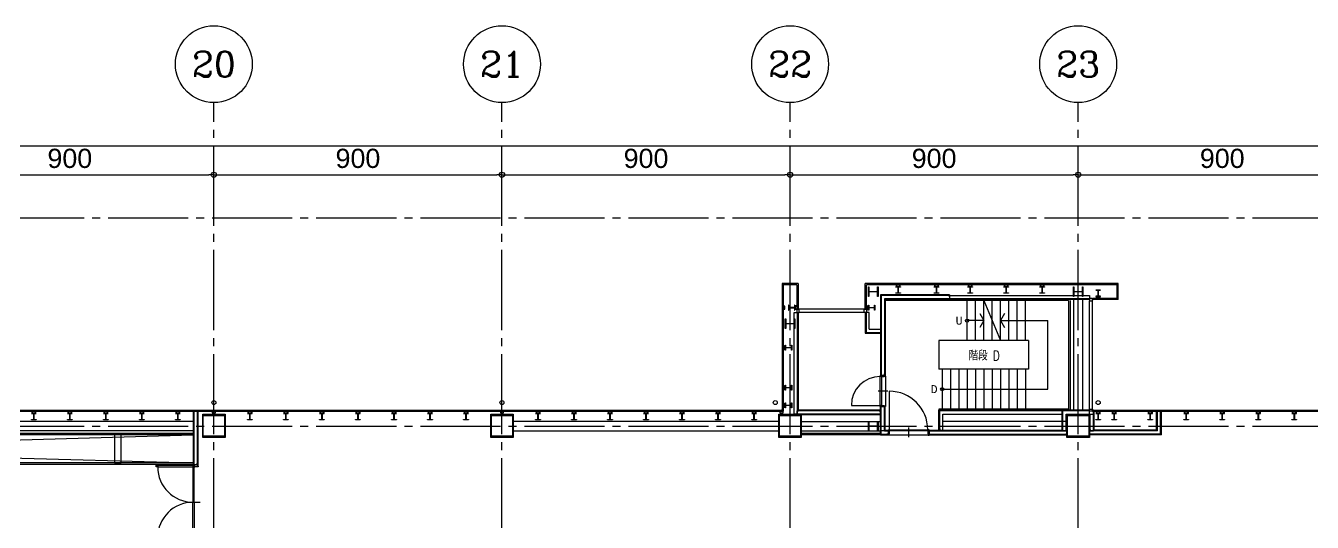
# Model space of a CAD drawing. Header units: millimetres. Extents: x -48783 to 30095, y 6477 to 24477.
# Drawn here: x 16512 to 20531, y 18450 to 20000 of the extents above; entities that cross this region are included whole.
import ezdxf
from ezdxf.enums import TextEntityAlignment as Align

# ---------------------------------------------------------------- set-up
doc = ezdxf.new("R2010")
doc.units = ezdxf.units.MM
doc.header["$LTSCALE"] = 100
doc.linetypes.add('X-N-FAB-L20$0$COL-CEN-LIN', pattern=[3.25, 2.5, -0.25, 0.25, -0.25])
for name, color, linetype in [('0-XREF', 7, 'Continuous'), ('X-N-FAB-L20$0$0-MC', 8, 'Continuous'), ('X-N-FAB-L20$0$0-NC', 8, 'Continuous'), ('X-N-FAB-L20$0$08', 8, 'Continuous'), ('X-N-FAB-L20$0$200K新增範圍', 8, 'Continuous'), ('X-N-FAB-L20$0$BLOCK', 8, 'Continuous'), ('X-N-FAB-L20$0$CCL', 8, 'X-N-FAB-L20$0$COL-CEN-LIN'), ('X-N-FAB-L20$0$COL-S', 8, 'Continuous')]:
    doc.layers.add(name, color=color, linetype=linetype)
doc.layers.add('X-N-FAB-L20$0$A-BLOCK', color=8, linetype='Continuous', plot=False)
doc.layers.add('X-N-FAB-L20$0$DIM', color=8, linetype='Continuous', plot=False)
doc.styles.add('X-N-FAB-L20$0$ATS', font='monotxt', dxfattribs={"bigfont": 'BIGFONT'})
doc.styles.add('X-N-FAB-L20$0$COL-NUM', font='romanc')
doc.styles.add('X-N-FAB-L20$0$DimStyUse', font='romans.shx', dxfattribs={"width": 0.7})
doc.styles.add('X-N-FAB-L20$0$Gen-Text', font='arial.ttf', dxfattribs={"height": 2.5})
doc.styles.add('X-N-FAB-L20$0$ROMS', font='ROMANS.shx', dxfattribs={"bigfont": 'bigfont.shx'})
doc.dimstyles.new('X-N-FAB-L20$0$CIRL', dxfattribs={"dimtxt": 30, "dimasz": 8, "dimexe": 8, "dimexo": 0, "dimgap": 5, "dimtad": 1, "dimdsep": 46, "dimtxsty": 'X-N-FAB-L20$0$DimStyUse', "dimblk": 'X-N-FAB-L20$0$_Origin', "dimcen": 10, "dimdle": 8, "dimclrt": 2, "dimazin": 0, "dimtfac": 1, "dimtix": 1, "dimtmove": 2, "dimatfit": 3, "dimfxl": 10, "dimtolj": 1, "dimarcsym": 0})

# ---------------------------------------------------------------- blocks, each defined once
blk = doc.blocks.new('X-N-FAB-L20$0$_Origin')
at = {"color": 0, "linetype": 'ByBlock', "lineweight": -2}
blk.add_line((0, 0), (-1, 0), dxfattribs=at)
blk.add_circle((0, 0), 0.5, dxfattribs=at)
blk = doc.blocks.new('*D133')
at = {"layer": 'DefPoints', "color": 0, "transparency": 16777216}
for p in [(27970, 9025), (1020, 8935), (27970, 8935)]:
    blk.add_point(p, dxfattribs=at)
at = {"layer": 'X-N-FAB-L20$0$DIM', "color": 0, "lineweight": -2, "transparency": 16777216}
for p, q in [((1020, 8935), (1020, 9045)), ((27970, 8935), (27970, 9045)), ((1036, 9025), (27954, 9025))]:
    blk.add_line(p, q, dxfattribs=at)
at = {"layer": 'X-N-FAB-L20$0$DIM', "color": 0, "lineweight": -2, "transparency": 16777216, "xscale": 16, "yscale": 16, "zscale": 16, "rotation": 180}
blk.add_blockref('X-N-FAB-L20$0$_Origin', (1020, 9025), dxfattribs=at)
at = {"layer": 'X-N-FAB-L20$0$DIM', "color": 0, "lineweight": -2, "transparency": 16777216, "xscale": 16, "yscale": 16, "zscale": 16}
blk.add_blockref('X-N-FAB-L20$0$_Origin', (27970, 9025), dxfattribs=at)
at = {"layer": 'X-N-FAB-L20$0$DIM', "color": 2, "transparency": 16777216, "insert": (14495, 9075.6), "char_height": 2.5, "attachment_point": 5, "style": 'X-N-FAB-L20$0$Gen-Text'}
blk.add_mtext('\\A1;{\\H24x;26950}', dxfattribs=at)
blk = doc.blocks.new('*D106')
at = {"layer": 'DefPoints', "color": 0, "transparency": 16777216}
for p in [(18120, 8935), (17220, 8845), (18120, 8845)]:
    blk.add_point(p, dxfattribs=at)
at = {"layer": 'X-N-FAB-L20$0$DIM', "color": 0, "lineweight": -2, "transparency": 16777216}
for p, q in [((17220, 8845), (17220, 8955)), ((17236, 8935), (18104, 8935)), ((18120, 8845), (18120, 8955))]:
    blk.add_line(p, q, dxfattribs=at)
at = {"layer": 'X-N-FAB-L20$0$DIM', "color": 0, "lineweight": -2, "transparency": 16777216, "xscale": 16, "yscale": 16, "zscale": 16, "rotation": 180}
blk.add_blockref('X-N-FAB-L20$0$_Origin', (17220, 8935), dxfattribs=at)
at = {"layer": 'X-N-FAB-L20$0$DIM', "color": 0, "lineweight": -2, "transparency": 16777216, "xscale": 16, "yscale": 16, "zscale": 16}
blk.add_blockref('X-N-FAB-L20$0$_Origin', (18120, 8935), dxfattribs=at)
at = {"layer": 'X-N-FAB-L20$0$DIM', "color": 2, "transparency": 16777216, "insert": (17670, 8985.6), "char_height": 2.5, "attachment_point": 5, "style": 'X-N-FAB-L20$0$Gen-Text'}
blk.add_mtext('\\A1;{\\H24x;900}', dxfattribs=at)
blk = doc.blocks.new('X-N-FAB-L20$0$cn-y')
at = {"layer": 'X-N-FAB-L20$0$0-MC'}
blk.add_circle((-50, 0), 50, dxfattribs=at)
at = {"layer": 'X-N-FAB-L20$0$0-NC', "style": 'X-N-FAB-L20$0$COL-NUM'}
blk.add_attdef('GRID-Y', text='', height=50, dxfattribs=at).set_placement((-50, 0), align=Align.MIDDLE_CENTER)
blk = doc.blocks.new('*D107')
at = {"layer": 'DefPoints', "color": 0, "transparency": 16777216}
for p in [(19020, 8935), (18120, 8845), (19020, 8845)]:
    blk.add_point(p, dxfattribs=at)
at = {"layer": 'X-N-FAB-L20$0$DIM', "color": 0, "lineweight": -2, "transparency": 16777216}
for p, q in [((18120, 8845), (18120, 8955)), ((18136, 8935), (19004, 8935)), ((19020, 8845), (19020, 8955))]:
    blk.add_line(p, q, dxfattribs=at)
at = {"layer": 'X-N-FAB-L20$0$DIM', "color": 0, "lineweight": -2, "transparency": 16777216, "xscale": 16, "yscale": 16, "zscale": 16, "rotation": 180}
blk.add_blockref('X-N-FAB-L20$0$_Origin', (18120, 8935), dxfattribs=at)
at = {"layer": 'X-N-FAB-L20$0$DIM', "color": 0, "lineweight": -2, "transparency": 16777216, "xscale": 16, "yscale": 16, "zscale": 16}
blk.add_blockref('X-N-FAB-L20$0$_Origin', (19020, 8935), dxfattribs=at)
at = {"layer": 'X-N-FAB-L20$0$DIM', "color": 2, "transparency": 16777216, "insert": (18570, 8985.6), "char_height": 2.5, "attachment_point": 5, "style": 'X-N-FAB-L20$0$Gen-Text'}
blk.add_mtext('\\A1;{\\H24x;900}', dxfattribs=at)
blk = doc.blocks.new('*D108')
at = {"layer": 'DefPoints', "color": 0, "transparency": 16777216}
for p in [(19920, 8935), (19020, 8845), (19920, 8845)]:
    blk.add_point(p, dxfattribs=at)
at = {"layer": 'X-N-FAB-L20$0$DIM', "color": 0, "lineweight": -2, "transparency": 16777216}
for p, q in [((19020, 8845), (19020, 8955)), ((19036, 8935), (19904, 8935)), ((19920, 8845), (19920, 8955))]:
    blk.add_line(p, q, dxfattribs=at)
at = {"layer": 'X-N-FAB-L20$0$DIM', "color": 0, "lineweight": -2, "transparency": 16777216, "xscale": 16, "yscale": 16, "zscale": 16, "rotation": 180}
blk.add_blockref('X-N-FAB-L20$0$_Origin', (19020, 8935), dxfattribs=at)
at = {"layer": 'X-N-FAB-L20$0$DIM', "color": 0, "lineweight": -2, "transparency": 16777216, "xscale": 16, "yscale": 16, "zscale": 16}
blk.add_blockref('X-N-FAB-L20$0$_Origin', (19920, 8935), dxfattribs=at)
at = {"layer": 'X-N-FAB-L20$0$DIM', "color": 2, "transparency": 16777216, "insert": (19470, 8985.6), "char_height": 2.5, "attachment_point": 5, "style": 'X-N-FAB-L20$0$Gen-Text'}
blk.add_mtext('\\A1;{\\H24x;900}', dxfattribs=at)
blk = doc.blocks.new('*D109')
at = {"layer": 'DefPoints', "color": 0, "transparency": 16777216}
for p in [(20820, 8935), (19920, 8845), (20820, 8845)]:
    blk.add_point(p, dxfattribs=at)
at = {"layer": 'X-N-FAB-L20$0$DIM', "color": 0, "lineweight": -2, "transparency": 16777216}
for p, q in [((19920, 8845), (19920, 8955)), ((19936, 8935), (20804, 8935)), ((20820, 8845), (20820, 8955))]:
    blk.add_line(p, q, dxfattribs=at)
at = {"layer": 'X-N-FAB-L20$0$DIM', "color": 0, "lineweight": -2, "transparency": 16777216, "xscale": 16, "yscale": 16, "zscale": 16, "rotation": 180}
blk.add_blockref('X-N-FAB-L20$0$_Origin', (19920, 8935), dxfattribs=at)
at = {"layer": 'X-N-FAB-L20$0$DIM', "color": 0, "lineweight": -2, "transparency": 16777216, "xscale": 16, "yscale": 16, "zscale": 16}
blk.add_blockref('X-N-FAB-L20$0$_Origin', (20820, 8935), dxfattribs=at)
at = {"layer": 'X-N-FAB-L20$0$DIM', "color": 2, "transparency": 16777216, "insert": (20370, 8985.6), "char_height": 2.5, "attachment_point": 5, "style": 'X-N-FAB-L20$0$Gen-Text'}
blk.add_mtext('\\A1;{\\H24x;900}', dxfattribs=at)
blk = doc.blocks.new('*D110')
at = {"layer": 'DefPoints', "color": 0, "transparency": 16777216}
for p in [(21720, 8935), (20820, 8845), (21720, 8845)]:
    blk.add_point(p, dxfattribs=at)
at = {"layer": 'X-N-FAB-L20$0$DIM', "color": 0, "lineweight": -2, "transparency": 16777216}
for p, q in [((20820, 8845), (20820, 8955)), ((20836, 8935), (21704, 8935)), ((21720, 8845), (21720, 8955))]:
    blk.add_line(p, q, dxfattribs=at)
at = {"layer": 'X-N-FAB-L20$0$DIM', "color": 0, "lineweight": -2, "transparency": 16777216, "xscale": 16, "yscale": 16, "zscale": 16, "rotation": 180}
blk.add_blockref('X-N-FAB-L20$0$_Origin', (20820, 8935), dxfattribs=at)
at = {"layer": 'X-N-FAB-L20$0$DIM', "color": 0, "lineweight": -2, "transparency": 16777216, "xscale": 16, "yscale": 16, "zscale": 16}
blk.add_blockref('X-N-FAB-L20$0$_Origin', (21720, 8935), dxfattribs=at)
at = {"layer": 'X-N-FAB-L20$0$DIM', "color": 2, "transparency": 16777216, "insert": (21270, 8985.6), "char_height": 2.5, "attachment_point": 5, "style": 'X-N-FAB-L20$0$Gen-Text'}
blk.add_mtext('\\A1;{\\H24x;900}', dxfattribs=at)
blk = doc.blocks.new('X-N-FAB-L20$0$A$Cc7bb84f0')
at = {"layer": 'X-N-FAB-L20$0$COL-S'}
for points in [[(0, 70), (70, 70), (70, 0), (0, 0)], [(2, 68), (68, 68), (68, 2), (2, 2)]]:
    blk.add_lwpolyline(points, close=True, dxfattribs=at)
blk = doc.blocks.new('X-N-FAB-L20$0$A$C1d07c4d4')
for centre, radius in [((20170.4, 8454.5), 5), ((20092.4, 8240.5), 5), ((17817.4, 8198.6), 6.25), ((18717.4, 8198.6), 6.25), ((19571.3, 8198.6), 6.25), ((19571.3, 8198.6), 6.25), ((20579.8, 8198.6), 6.25)]:
    blk.add_circle(centre, radius)
at = {"layer": 'X-N-FAB-L20$0$08'}
for p, q in [((19592.4, 8570), (19592.4, 8175)), ((19642.4, 8570), (19592.4, 8570)), ((19638.9, 8566.5), (19595.9, 8566.5)), ((19595.9, 8566.5), (19595.9, 8171.5)), ((19638.9, 8566.5), (19638.9, 8492)), ((19642.4, 8570), (19642.4, 8492)), ((19852.4, 8492), (19852.4, 8570)), ((20642.4, 8570), (19852.4, 8570)), ((19855.9, 8492), (19855.9, 8566.5)), ((20638.9, 8566.5), (19855.9, 8566.5)), ((20638.9, 8523.5), (20638.9, 8566.5)), ((20642.4, 8520), (20642.4, 8570)), ((20114.9, 8535), (19899.9, 8535)), ((19899.9, 8535), (19899.9, 8284)), ((20114.9, 8532.5), (19902.4, 8532.5)), ((19902.4, 8532.5), (19902.4, 8284)), ((19912.4, 8522.5), (19912.4, 8284)), ((20552.4, 8522.5), (19912.4, 8522.5)), ((20114.9, 8535), (20114.9, 8520)), ((20114.9, 8532.5), (20552.4, 8532.5)), ((20562.4, 8520), (20562.4, 8523.5)), ((20564.4, 8520), (20564.4, 8523.5)), ((20638.9, 8523.5), (20564.4, 8523.5)), ((19642.4, 8492), (19638.9, 8492)), ((19642.4, 8490), (19638.9, 8490)), ((19848.9, 8490), (19645.9, 8490)), ((19852.4, 8492), (19855.9, 8492)), ((19852.4, 8490), (19855.9, 8490)), ((19914.9, 8520), (19914.9, 8284)), ((20552.4, 8520), (19914.9, 8520)), ((20487.4, 8517), (19914.9, 8517)), ((20170.4, 8392), (20170.4, 8517)), ((20196.4, 8392), (20196.4, 8517)), ((20222.4, 8517), (20274.4, 8392)), ((20222.4, 8392), (20222.4, 8517)), ((20248.4, 8392), (20248.4, 8517)), ((20274.4, 8392), (20274.4, 8517)), ((20300.4, 8392), (20300.4, 8517)), ((20326.4, 8392), (20326.4, 8517)), ((20352.4, 8392), (20352.4, 8517)), ((20487.4, 8517), (20487.4, 8178)), ((20492.4, 8517), (20492.4, 8178)), ((20552.4, 8178.5), (20552.4, 8516.5)), ((20562.4, 8178.5), (20562.4, 8516.5)), ((20642.4, 8520), (20564.4, 8520)), ((19629.9, 8162.5), (19629.9, 8480)), ((19639.9, 8480), (19639.9, 8162.5)), ((19642.4, 8480), (19642.4, 8175)), ((19848.9, 8480), (19645.9, 8480)), ((19852.4, 8480), (19852.4, 8415)), ((19854.9, 8480), (19854.9, 8417.5)), ((19864.9, 8427.5), (19864.9, 8480)), ((20222.4, 8454.5), (20170.4, 8454.5)), ((20274.4, 8454.5), (20422.4, 8454.5)), ((20422.4, 8240.5), (20422.4, 8454.5)), ((19852.4, 8415), (19899.9, 8415)), ((19854.9, 8417.5), (19899.9, 8417.5)), ((19864.9, 8427.5), (19899.9, 8427.5)), ((20362.4, 8392), (20082.4, 8392)), ((20082.4, 8392), (20082.4, 8303)), ((20362.4, 8392), (20362.4, 8303)), ((19915.9, 8281.5), (19915.9, 8188.5)), ((20362.4, 8303), (20082.4, 8303)), ((20092.4, 8303), (20092.4, 8178)), ((20118.4, 8303), (20118.4, 8178)), ((20144.4, 8303), (20144.4, 8178)), ((20170.4, 8303), (20170.4, 8178)), ((20196.4, 8303), (20196.4, 8178)), ((20222.4, 8303), (20222.4, 8178)), ((20248.4, 8303), (20248.4, 8178)), ((20274.4, 8303), (20274.4, 8178)), ((20300.4, 8303), (20300.4, 8178)), ((20326.4, 8303), (20326.4, 8178)), ((20352.4, 8303), (20352.4, 8178)), ((20092.4, 8240.5), (20422.4, 8240.5)), ((19892.4, 8235), (19922.4, 8235)), ((19927.4, 8233.9), (19927.4, 8113.9)), ((15162.4, 8175), (19592.4, 8175)), ((15162.4, 8171.5), (19595.9, 8171.5)), ((17752.4, 8171.5), (17752.4, 8005)), ((17754.9, 8171.5), (17754.9, 8005)), ((17764.9, 8171.5), (17764.9, 8000)), ((17767.4, 8171.5), (17767.4, 8000)), ((19899.9, 8160), (19627.4, 8160)), ((19899.9, 8162.5), (19634.9, 8162.5)), ((19899.9, 8172.5), (19639.9, 8172.5)), ((19899.9, 8175), (19642.4, 8175)), ((19808.9, 8190), (19898.9, 8190)), ((19899.9, 8097.9), (19899.9, 8186)), ((19902.4, 8100.4), (19902.4, 8186)), ((19912.4, 8110.4), (19912.4, 8186)), ((19914.9, 8112.9), (19914.9, 8186)), ((20082.4, 8178), (20082.4, 8175)), ((20487.4, 8178), (20082.4, 8178)), ((20082.4, 8112.9), (20082.4, 8175)), ((20552.4, 8175), (20082.4, 8175)), ((20084.9, 8112.9), (20084.9, 8172.5)), ((20467.4, 8172.5), (20084.9, 8172.5)), ((20094.9, 8112.9), (20094.9, 8162.5)), ((20094.9, 8162.5), (20467.4, 8162.5)), ((20467.4, 8112.9), (20467.4, 8175)), ((20552.4, 8172.5), (20469.9, 8172.5)), ((20469.9, 8110.4), (20469.9, 8172.5)), ((20479.9, 8110.4), (20479.9, 8162.5)), ((20479.9, 8162.5), (20554.9, 8162.5)), ((20552.4, 8160), (20482.4, 8160)), ((20482.4, 8100.4), (20482.4, 8160)), ((20552.4, 8097.9), (20552.4, 8160)), ((20554.9, 8110.4), (20554.9, 8162.5)), ((20562.4, 8175), (20562.4, 8171.5)), ((20564.4, 8175), (23317.4, 8175)), ((20564.4, 8175), (20564.4, 8171.5)), ((20564.4, 8171.5), (23317.4, 8171.5)), ((20564.9, 8110.4), (20564.9, 8171.5)), ((20567.4, 8112.9), (20567.4, 8171.5)), ((20762.4, 8112.9), (20762.4, 8171.5)), ((20764.9, 8110.4), (20764.9, 8171.5)), ((20774.9, 8100.4), (20774.9, 8171.5)), ((20777.4, 8097.9), (20777.4, 8171.5)), ((17752.4, 8140), (16952.4, 8140)), ((19652.4, 8140), (19899.9, 8140)), ((19987.4, 8120.4), (19987.4, 8090.4)), ((20482.4, 8140), (20094.9, 8140)), ((14702.4, 8097.5), (17752.4, 8010)), ((14702.4, 8010), (17752.4, 8097.5)), ((17752.4, 8110), (16952.4, 8110)), ((17752.4, 8102.5), (16952.4, 8102.5)), ((17752.4, 8097.5), (16952.4, 8097.5)), ((19652.4, 8110), (19899.9, 8110)), ((19899.9, 8102.1), (19652.4, 8102.1)), ((19899.9, 8097.9), (19652.4, 8097.9)), ((19899.9, 8097.9), (19922.4, 8097.9)), ((19902.4, 8100.4), (19923.4, 8100.4)), ((19912.4, 8110.4), (19923.4, 8110.4)), ((19914.9, 8112.9), (19923.4, 8112.9)), ((20048.9, 8096.9), (19925.9, 8096.9)), ((20051.4, 8112.9), (20467.4, 8112.9)), ((20051.4, 8110.4), (20482.4, 8110.4)), ((20051.4, 8100.4), (20482.4, 8100.4)), ((20052.4, 8097.9), (20482.4, 8097.9)), ((20764.9, 8110.4), (20552.4, 8110.4)), ((20774.9, 8100.4), (20552.4, 8100.4)), ((20777.4, 8097.9), (20552.4, 8097.9)), ((20762.4, 8112.9), (20567.4, 8112.9)), ((17752.4, 8005), (14697.4, 8005)), ((17752.4, 8010), (14702.4, 8010)), ((17744.9, 7887.5), (17774.9, 7887.5))]:
    blk.add_line(p, q, dxfattribs=at)
for points in [[(19949.3, 8565), (19949.3, 8560), (19954.3, 8560), (19954.3, 8560.6), (19949.9, 8560.6), (19949.9, 8565)], [(19949.9, 8561.5), (19959.9, 8561.5), (19959.9, 8566.5), (19949.9, 8566.5)], [(19960.5, 8565), (19960.5, 8560), (19955.5, 8560), (19955.5, 8560.6), (19959.9, 8560.6), (19959.9, 8565)], [(20069.3, 8565), (20069.3, 8560), (20074.3, 8560), (20074.3, 8560.6), (20069.9, 8560.6), (20069.9, 8565)], [(20069.9, 8561.5), (20079.9, 8561.5), (20079.9, 8566.5), (20069.9, 8566.5)], [(20080.5, 8565), (20080.5, 8560), (20075.5, 8560), (20075.5, 8560.6), (20079.9, 8560.6), (20079.9, 8565)], [(20174.3, 8565), (20174.3, 8560), (20179.3, 8560), (20179.3, 8560.6), (20174.9, 8560.6), (20174.9, 8565)], [(20174.9, 8561.5), (20184.9, 8561.5), (20184.9, 8566.5), (20174.9, 8566.5)], [(20185.5, 8565), (20185.5, 8560), (20180.5, 8560), (20180.5, 8560.6), (20184.9, 8560.6), (20184.9, 8565)], [(20286.8, 8565), (20286.8, 8560), (20291.8, 8560), (20291.8, 8560.6), (20287.4, 8560.6), (20287.4, 8565)], [(20287.4, 8561.5), (20297.4, 8561.5), (20297.4, 8566.5), (20287.4, 8566.5)], [(20298, 8565), (20298, 8560), (20293, 8560), (20293, 8560.6), (20297.4, 8560.6), (20297.4, 8565)], [(20399.3, 8565), (20399.3, 8560), (20404.3, 8560), (20404.3, 8560.6), (20399.9, 8560.6), (20399.9, 8565)], [(20399.9, 8561.5), (20409.9, 8561.5), (20409.9, 8566.5), (20399.9, 8566.5)], [(20410.5, 8565), (20410.5, 8560), (20405.5, 8560), (20405.5, 8560.6), (20409.9, 8560.6), (20409.9, 8565)], [(19892.4, 8560), (19892.4, 8530), (19890.9, 8530), (19890.9, 8544.5), (19863.9, 8544.5), (19863.9, 8530), (19862.4, 8530), (19862.4, 8560), (19863.9, 8560), (19863.9, 8545.5), (19890.9, 8545.5), (19890.9, 8560)], [(19947.4, 8560), (19962.4, 8560), (19962.4, 8559.1), (19955.2, 8559.1), (19955.2, 8540.9), (19962.4, 8540.9), (19962.4, 8540), (19947.4, 8540), (19947.4, 8540.9), (19954.6, 8540.9), (19954.6, 8559.1), (19947.4, 8559.1)], [(20067.4, 8560), (20082.4, 8560), (20082.4, 8559.1), (20075.2, 8559.1), (20075.2, 8540.9), (20082.4, 8540.9), (20082.4, 8540), (20067.4, 8540), (20067.4, 8540.9), (20074.6, 8540.9), (20074.6, 8559.1), (20067.4, 8559.1)], [(20172.4, 8560), (20187.4, 8560), (20187.4, 8559.1), (20180.2, 8559.1), (20180.2, 8540.9), (20187.4, 8540.9), (20187.4, 8540), (20172.4, 8540), (20172.4, 8540.9), (20179.6, 8540.9), (20179.6, 8559.1), (20172.4, 8559.1)], [(20284.9, 8560), (20299.9, 8560), (20299.9, 8559.1), (20292.7, 8559.1), (20292.7, 8540.9), (20299.9, 8540.9), (20299.9, 8540), (20284.9, 8540), (20284.9, 8540.9), (20292.1, 8540.9), (20292.1, 8559.1), (20284.9, 8559.1)], [(20397.4, 8560), (20412.4, 8560), (20412.4, 8559.1), (20405.2, 8559.1), (20405.2, 8540.9), (20412.4, 8540.9), (20412.4, 8540), (20397.4, 8540), (20397.4, 8540.9), (20404.6, 8540.9), (20404.6, 8559.1), (20397.4, 8559.1)], [(20532.4, 8560), (20532.4, 8530), (20530.9, 8530), (20530.9, 8544.5), (20503.9, 8544.5), (20503.9, 8530), (20502.4, 8530), (20502.4, 8560), (20503.9, 8560), (20503.9, 8545.5), (20530.9, 8545.5), (20530.9, 8560)], [(20552.4, 8516.5), (20562.4, 8516.5), (20562.4, 8523.5), (20552.4, 8523.5)], [(20572.4, 8530), (20587.4, 8530), (20587.4, 8530.9), (20580.2, 8530.9), (20580.2, 8549.1), (20587.4, 8549.1), (20587.4, 8550), (20572.4, 8550), (20572.4, 8549.1), (20579.6, 8549.1), (20579.6, 8530.9), (20572.4, 8530.9)], [(20574.3, 8525), (20574.3, 8530), (20579.3, 8530), (20579.3, 8529.4), (20574.9, 8529.4), (20574.9, 8525)], [(20574.9, 8528.5), (20584.9, 8528.5), (20584.9, 8523.5), (20574.9, 8523.5)], [(20585.5, 8525), (20585.5, 8530), (20580.5, 8530), (20580.5, 8529.4), (20584.9, 8529.4), (20584.9, 8525)], [(19600.9, 8490), (19600.9, 8500), (19595.9, 8500), (19595.9, 8490)], [(19632.4, 8487.5), (19632.4, 8502.5), (19631.5, 8502.5), (19631.5, 8495.3), (19613.3, 8495.3), (19613.3, 8502.5), (19612.4, 8502.5), (19612.4, 8487.5), (19613.3, 8487.5), (19613.3, 8494.7), (19631.5, 8494.7), (19631.5, 8487.5)], [(19637.4, 8500.6), (19632.4, 8500.6), (19632.4, 8495.6), (19633, 8495.6), (19633, 8500), (19637.4, 8500)], [(19637.4, 8489.4), (19632.4, 8489.4), (19632.4, 8494.4), (19633, 8494.4), (19633, 8490), (19637.4, 8490)], [(19633.9, 8490), (19633.9, 8500), (19638.9, 8500), (19638.9, 8490)], [(19645.9, 8480), (19645.9, 8490), (19638.9, 8490), (19638.9, 8480)], [(19848.9, 8480), (19848.9, 8490), (19855.9, 8490), (19855.9, 8480)], [(19860.9, 8490), (19860.9, 8500), (19855.9, 8500), (19855.9, 8490)], [(19857.4, 8500.6), (19862.4, 8500.6), (19862.4, 8495.6), (19861.8, 8495.6), (19861.8, 8500), (19857.4, 8500)], [(19857.4, 8489.4), (19862.4, 8489.4), (19862.4, 8494.4), (19861.8, 8494.4), (19861.8, 8490), (19857.4, 8490)], [(19862.4, 8487.5), (19862.4, 8502.5), (19863.3, 8502.5), (19863.3, 8495.3), (19881.5, 8495.3), (19881.5, 8502.5), (19882.4, 8502.5), (19882.4, 8487.5), (19881.5, 8487.5), (19881.5, 8494.7), (19863.3, 8494.7), (19863.3, 8487.5)], [(20502.4, 8175), (20532.4, 8175), (20532.4, 8520), (20502.4, 8520)], [(19632.4, 8460), (19632.4, 8430), (19630.9, 8430), (19630.9, 8444.5), (19603.9, 8444.5), (19603.9, 8430), (19602.4, 8430), (19602.4, 8460), (19603.9, 8460), (19603.9, 8445.5), (19630.9, 8445.5), (19630.9, 8460)], [(19600.9, 8365), (19600.9, 8375), (19595.9, 8375), (19595.9, 8365)], [(19597.4, 8375.6), (19602.4, 8375.6), (19602.4, 8370.6), (19601.8, 8370.6), (19601.8, 8375), (19597.4, 8375)], [(19597.4, 8364.4), (19602.4, 8364.4), (19602.4, 8369.4), (19601.8, 8369.4), (19601.8, 8365), (19597.4, 8365)], [(19602.4, 8362.5), (19602.4, 8377.5), (19603.3, 8377.5), (19603.3, 8370.3), (19621.5, 8370.3), (19621.5, 8377.5), (19622.4, 8377.5), (19622.4, 8362.5), (19621.5, 8362.5), (19621.5, 8369.7), (19603.3, 8369.7), (19603.3, 8362.5)], [(19898.9, 8189), (19898.9, 8281), (19902.9, 8281), (19902.9, 8189)], [(19600.9, 8240), (19600.9, 8250), (19595.9, 8250), (19595.9, 8240)], [(19597.4, 8250.6), (19602.4, 8250.6), (19602.4, 8245.6), (19601.8, 8245.6), (19601.8, 8250), (19597.4, 8250)], [(19597.4, 8239.4), (19602.4, 8239.4), (19602.4, 8244.4), (19601.8, 8244.4), (19601.8, 8240), (19597.4, 8240)], [(19602.4, 8237.5), (19602.4, 8252.5), (19603.3, 8252.5), (19603.3, 8245.3), (19621.5, 8245.3), (19621.5, 8252.5), (19622.4, 8252.5), (19622.4, 8237.5), (19621.5, 8237.5), (19621.5, 8244.7), (19603.3, 8244.7), (19603.3, 8237.5)], [(17247.4, 8165), (17262.4, 8165), (17262.4, 8164.1), (17255.2, 8164.1), (17255.2, 8145.9), (17262.4, 8145.9), (17262.4, 8145), (17247.4, 8145), (17247.4, 8145.9), (17254.6, 8145.9), (17254.6, 8164.1), (17247.4, 8164.1)], [(17249.3, 8170), (17249.3, 8165), (17254.3, 8165), (17254.3, 8165.6), (17249.9, 8165.6), (17249.9, 8170)], [(17249.9, 8166.5), (17259.9, 8166.5), (17259.9, 8171.5), (17249.9, 8171.5)], [(17260.5, 8170), (17260.5, 8165), (17255.5, 8165), (17255.5, 8165.6), (17259.9, 8165.6), (17259.9, 8170)], [(17359.9, 8165), (17374.9, 8165), (17374.9, 8164.1), (17367.7, 8164.1), (17367.7, 8145.9), (17374.9, 8145.9), (17374.9, 8145), (17359.9, 8145), (17359.9, 8145.9), (17367.1, 8145.9), (17367.1, 8164.1), (17359.9, 8164.1)], [(17361.8, 8170), (17361.8, 8165), (17366.8, 8165), (17366.8, 8165.6), (17362.4, 8165.6), (17362.4, 8170)], [(17362.4, 8166.5), (17372.4, 8166.5), (17372.4, 8171.5), (17362.4, 8171.5)], [(17373, 8170), (17373, 8165), (17368, 8165), (17368, 8165.6), (17372.4, 8165.6), (17372.4, 8170)], [(17472.4, 8165), (17487.4, 8165), (17487.4, 8164.1), (17480.2, 8164.1), (17480.2, 8145.9), (17487.4, 8145.9), (17487.4, 8145), (17472.4, 8145), (17472.4, 8145.9), (17479.6, 8145.9), (17479.6, 8164.1), (17472.4, 8164.1)], [(17474.3, 8170), (17474.3, 8165), (17479.3, 8165), (17479.3, 8165.6), (17474.9, 8165.6), (17474.9, 8170)], [(17474.9, 8166.5), (17484.9, 8166.5), (17484.9, 8171.5), (17474.9, 8171.5)], [(17485.5, 8170), (17485.5, 8165), (17480.5, 8165), (17480.5, 8165.6), (17484.9, 8165.6), (17484.9, 8170)], [(17584.9, 8165), (17599.9, 8165), (17599.9, 8164.1), (17592.7, 8164.1), (17592.7, 8145.9), (17599.9, 8145.9), (17599.9, 8145), (17584.9, 8145), (17584.9, 8145.9), (17592.1, 8145.9), (17592.1, 8164.1), (17584.9, 8164.1)], [(17586.8, 8170), (17586.8, 8165), (17591.8, 8165), (17591.8, 8165.6), (17587.4, 8165.6), (17587.4, 8170)], [(17587.4, 8166.5), (17597.4, 8166.5), (17597.4, 8171.5), (17587.4, 8171.5)], [(17598, 8170), (17598, 8165), (17593, 8165), (17593, 8165.6), (17597.4, 8165.6), (17597.4, 8170)], [(17697.4, 8165), (17712.4, 8165), (17712.4, 8164.1), (17705.2, 8164.1), (17705.2, 8145.9), (17712.4, 8145.9), (17712.4, 8145), (17697.4, 8145), (17697.4, 8145.9), (17704.6, 8145.9), (17704.6, 8164.1), (17697.4, 8164.1)], [(17699.3, 8170), (17699.3, 8165), (17704.3, 8165), (17704.3, 8165.6), (17699.9, 8165.6), (17699.9, 8170)], [(17699.9, 8166.5), (17709.9, 8166.5), (17709.9, 8171.5), (17699.9, 8171.5)], [(17710.5, 8170), (17710.5, 8165), (17705.5, 8165), (17705.5, 8165.6), (17709.9, 8165.6), (17709.9, 8170)], [(17782.4, 8090), (17782.4, 8160), (17852.4, 8160), (17852.4, 8090)], [(17812.4, 8166.5), (17822.4, 8166.5), (17822.4, 8171.5), (17812.4, 8171.5)], [(17814.9, 8166.5), (17819.9, 8166.5), (17819.9, 8161.5), (17819.3, 8161.5), (17819.3, 8165.9), (17814.9, 8165.9)], [(17816.4, 8175), (17818.4, 8175), (17818.4, 8171.5), (17816.4, 8171.5)], [(17819.9, 8165), (17819.9, 8160), (17824.9, 8160), (17824.9, 8160.6), (17820.5, 8160.6), (17820.5, 8165)], [(17922.4, 8165), (17937.4, 8165), (17937.4, 8164.1), (17930.2, 8164.1), (17930.2, 8145.9), (17937.4, 8145.9), (17937.4, 8145), (17922.4, 8145), (17922.4, 8145.9), (17929.6, 8145.9), (17929.6, 8164.1), (17922.4, 8164.1)], [(17924.3, 8170), (17924.3, 8165), (17929.3, 8165), (17929.3, 8165.6), (17924.9, 8165.6), (17924.9, 8170)], [(17924.9, 8166.5), (17934.9, 8166.5), (17934.9, 8171.5), (17924.9, 8171.5)], [(17935.5, 8170), (17935.5, 8165), (17930.5, 8165), (17930.5, 8165.6), (17934.9, 8165.6), (17934.9, 8170)], [(18034.9, 8165), (18049.9, 8165), (18049.9, 8164.1), (18042.7, 8164.1), (18042.7, 8145.9), (18049.9, 8145.9), (18049.9, 8145), (18034.9, 8145), (18034.9, 8145.9), (18042.1, 8145.9), (18042.1, 8164.1), (18034.9, 8164.1)], [(18036.8, 8170), (18036.8, 8165), (18041.8, 8165), (18041.8, 8165.6), (18037.4, 8165.6), (18037.4, 8170)], [(18037.4, 8166.5), (18047.4, 8166.5), (18047.4, 8171.5), (18037.4, 8171.5)], [(18048, 8170), (18048, 8165), (18043, 8165), (18043, 8165.6), (18047.4, 8165.6), (18047.4, 8170)], [(18147.4, 8165), (18162.4, 8165), (18162.4, 8164.1), (18155.2, 8164.1), (18155.2, 8145.9), (18162.4, 8145.9), (18162.4, 8145), (18147.4, 8145), (18147.4, 8145.9), (18154.6, 8145.9), (18154.6, 8164.1), (18147.4, 8164.1)], [(18149.3, 8170), (18149.3, 8165), (18154.3, 8165), (18154.3, 8165.6), (18149.9, 8165.6), (18149.9, 8170)], [(18149.9, 8166.5), (18159.9, 8166.5), (18159.9, 8171.5), (18149.9, 8171.5)], [(18160.5, 8170), (18160.5, 8165), (18155.5, 8165), (18155.5, 8165.6), (18159.9, 8165.6), (18159.9, 8170)], [(18259.9, 8165), (18274.9, 8165), (18274.9, 8164.1), (18267.7, 8164.1), (18267.7, 8145.9), (18274.9, 8145.9), (18274.9, 8145), (18259.9, 8145), (18259.9, 8145.9), (18267.1, 8145.9), (18267.1, 8164.1), (18259.9, 8164.1)], [(18261.8, 8170), (18261.8, 8165), (18266.8, 8165), (18266.8, 8165.6), (18262.4, 8165.6), (18262.4, 8170)], [(18262.4, 8166.5), (18272.4, 8166.5), (18272.4, 8171.5), (18262.4, 8171.5)], [(18273, 8170), (18273, 8165), (18268, 8165), (18268, 8165.6), (18272.4, 8165.6), (18272.4, 8170)], [(18372.4, 8165), (18387.4, 8165), (18387.4, 8164.1), (18380.2, 8164.1), (18380.2, 8145.9), (18387.4, 8145.9), (18387.4, 8145), (18372.4, 8145), (18372.4, 8145.9), (18379.6, 8145.9), (18379.6, 8164.1), (18372.4, 8164.1)], [(18374.3, 8170), (18374.3, 8165), (18379.3, 8165), (18379.3, 8165.6), (18374.9, 8165.6), (18374.9, 8170)], [(18374.9, 8166.5), (18384.9, 8166.5), (18384.9, 8171.5), (18374.9, 8171.5)], [(18385.5, 8170), (18385.5, 8165), (18380.5, 8165), (18380.5, 8165.6), (18384.9, 8165.6), (18384.9, 8170)], [(18484.9, 8165), (18499.9, 8165), (18499.9, 8164.1), (18492.7, 8164.1), (18492.7, 8145.9), (18499.9, 8145.9), (18499.9, 8145), (18484.9, 8145), (18484.9, 8145.9), (18492.1, 8145.9), (18492.1, 8164.1), (18484.9, 8164.1)], [(18486.8, 8170), (18486.8, 8165), (18491.8, 8165), (18491.8, 8165.6), (18487.4, 8165.6), (18487.4, 8170)], [(18487.4, 8166.5), (18497.4, 8166.5), (18497.4, 8171.5), (18487.4, 8171.5)], [(18498, 8170), (18498, 8165), (18493, 8165), (18493, 8165.6), (18497.4, 8165.6), (18497.4, 8170)], [(18597.4, 8165), (18612.4, 8165), (18612.4, 8164.1), (18605.2, 8164.1), (18605.2, 8145.9), (18612.4, 8145.9), (18612.4, 8145), (18597.4, 8145), (18597.4, 8145.9), (18604.6, 8145.9), (18604.6, 8164.1), (18597.4, 8164.1)], [(18599.3, 8170), (18599.3, 8165), (18604.3, 8165), (18604.3, 8165.6), (18599.9, 8165.6), (18599.9, 8170)], [(18599.9, 8166.5), (18609.9, 8166.5), (18609.9, 8171.5), (18599.9, 8171.5)], [(18610.5, 8170), (18610.5, 8165), (18605.5, 8165), (18605.5, 8165.6), (18609.9, 8165.6), (18609.9, 8170)], [(18682.4, 8090), (18682.4, 8160), (18752.4, 8160), (18752.4, 8090)], [(18712.4, 8166.5), (18722.4, 8166.5), (18722.4, 8171.5), (18712.4, 8171.5)], [(18714.9, 8166.5), (18719.9, 8166.5), (18719.9, 8161.5), (18719.3, 8161.5), (18719.3, 8165.9), (18714.9, 8165.9)], [(18716.4, 8175), (18718.4, 8175), (18718.4, 8171.5), (18716.4, 8171.5)], [(18719.9, 8165), (18719.9, 8160), (18724.9, 8160), (18724.9, 8160.6), (18720.5, 8160.6), (18720.5, 8165)], [(18822.4, 8165), (18837.4, 8165), (18837.4, 8164.1), (18830.2, 8164.1), (18830.2, 8145.9), (18837.4, 8145.9), (18837.4, 8145), (18822.4, 8145), (18822.4, 8145.9), (18829.6, 8145.9), (18829.6, 8164.1), (18822.4, 8164.1)], [(18824.3, 8170), (18824.3, 8165), (18829.3, 8165), (18829.3, 8165.6), (18824.9, 8165.6), (18824.9, 8170)], [(18824.9, 8166.5), (18834.9, 8166.5), (18834.9, 8171.5), (18824.9, 8171.5)], [(18835.5, 8170), (18835.5, 8165), (18830.5, 8165), (18830.5, 8165.6), (18834.9, 8165.6), (18834.9, 8170)], [(18934.9, 8165), (18949.9, 8165), (18949.9, 8164.1), (18942.7, 8164.1), (18942.7, 8145.9), (18949.9, 8145.9), (18949.9, 8145), (18934.9, 8145), (18934.9, 8145.9), (18942.1, 8145.9), (18942.1, 8164.1), (18934.9, 8164.1)], [(18936.8, 8170), (18936.8, 8165), (18941.8, 8165), (18941.8, 8165.6), (18937.4, 8165.6), (18937.4, 8170)], [(18937.4, 8166.5), (18947.4, 8166.5), (18947.4, 8171.5), (18937.4, 8171.5)], [(18948, 8170), (18948, 8165), (18943, 8165), (18943, 8165.6), (18947.4, 8165.6), (18947.4, 8170)], [(19047.4, 8165), (19062.4, 8165), (19062.4, 8164.1), (19055.2, 8164.1), (19055.2, 8145.9), (19062.4, 8145.9), (19062.4, 8145), (19047.4, 8145), (19047.4, 8145.9), (19054.6, 8145.9), (19054.6, 8164.1), (19047.4, 8164.1)], [(19049.3, 8170), (19049.3, 8165), (19054.3, 8165), (19054.3, 8165.6), (19049.9, 8165.6), (19049.9, 8170)], [(19049.9, 8166.5), (19059.9, 8166.5), (19059.9, 8171.5), (19049.9, 8171.5)], [(19060.5, 8170), (19060.5, 8165), (19055.5, 8165), (19055.5, 8165.6), (19059.9, 8165.6), (19059.9, 8170)], [(19159.9, 8165), (19174.9, 8165), (19174.9, 8164.1), (19167.7, 8164.1), (19167.7, 8145.9), (19174.9, 8145.9), (19174.9, 8145), (19159.9, 8145), (19159.9, 8145.9), (19167.1, 8145.9), (19167.1, 8164.1), (19159.9, 8164.1)], [(19161.8, 8170), (19161.8, 8165), (19166.8, 8165), (19166.8, 8165.6), (19162.4, 8165.6), (19162.4, 8170)], [(19162.4, 8166.5), (19172.4, 8166.5), (19172.4, 8171.5), (19162.4, 8171.5)], [(19173, 8170), (19173, 8165), (19168, 8165), (19168, 8165.6), (19172.4, 8165.6), (19172.4, 8170)], [(19272.4, 8165), (19287.4, 8165), (19287.4, 8164.1), (19280.2, 8164.1), (19280.2, 8145.9), (19287.4, 8145.9), (19287.4, 8145), (19272.4, 8145), (19272.4, 8145.9), (19279.6, 8145.9), (19279.6, 8164.1), (19272.4, 8164.1)], [(19274.3, 8170), (19274.3, 8165), (19279.3, 8165), (19279.3, 8165.6), (19274.9, 8165.6), (19274.9, 8170)], [(19274.9, 8166.5), (19284.9, 8166.5), (19284.9, 8171.5), (19274.9, 8171.5)], [(19285.5, 8170), (19285.5, 8165), (19280.5, 8165), (19280.5, 8165.6), (19284.9, 8165.6), (19284.9, 8170)], [(19384.9, 8165), (19399.9, 8165), (19399.9, 8164.1), (19392.7, 8164.1), (19392.7, 8145.9), (19399.9, 8145.9), (19399.9, 8145), (19384.9, 8145), (19384.9, 8145.9), (19392.1, 8145.9), (19392.1, 8164.1), (19384.9, 8164.1)], [(19386.8, 8170), (19386.8, 8165), (19391.8, 8165), (19391.8, 8165.6), (19387.4, 8165.6), (19387.4, 8170)], [(19387.4, 8166.5), (19397.4, 8166.5), (19397.4, 8171.5), (19387.4, 8171.5)], [(19398, 8170), (19398, 8165), (19393, 8165), (19393, 8165.6), (19397.4, 8165.6), (19397.4, 8170)], [(19497.4, 8165), (19512.4, 8165), (19512.4, 8164.1), (19505.2, 8164.1), (19505.2, 8145.9), (19512.4, 8145.9), (19512.4, 8145), (19497.4, 8145), (19497.4, 8145.9), (19504.6, 8145.9), (19504.6, 8164.1), (19497.4, 8164.1)], [(19499.3, 8170), (19499.3, 8165), (19504.3, 8165), (19504.3, 8165.6), (19499.9, 8165.6), (19499.9, 8170)], [(19499.9, 8166.5), (19509.9, 8166.5), (19509.9, 8171.5), (19499.9, 8171.5)], [(19510.5, 8170), (19510.5, 8165), (19505.5, 8165), (19505.5, 8165.6), (19509.9, 8165.6), (19509.9, 8170)], [(19582.4, 8090), (19582.4, 8160), (19652.4, 8160), (19652.4, 8090)], [(19585.9, 8166.5), (19595.9, 8166.5), (19595.9, 8171.5), (19585.9, 8171.5)], [(19588.4, 8166.5), (19593.4, 8166.5), (19593.4, 8161.5), (19592.8, 8161.5), (19592.8, 8165.9), (19588.4, 8165.9)], [(19592.4, 8175), (19592.4, 8177), (19595.9, 8177), (19595.9, 8175)], [(19593.4, 8165), (19593.4, 8160), (19598.4, 8160), (19598.4, 8160.6), (19594, 8160.6), (19594, 8165)], [(19600.9, 8185), (19600.9, 8195), (19595.9, 8195), (19595.9, 8185)], [(19597.4, 8195.6), (19602.4, 8195.6), (19602.4, 8190.6), (19601.8, 8190.6), (19601.8, 8195), (19597.4, 8195)], [(19597.4, 8184.4), (19602.4, 8184.4), (19602.4, 8189.4), (19601.8, 8189.4), (19601.8, 8185), (19597.4, 8185)], [(19602.4, 8182.5), (19602.4, 8197.5), (19603.3, 8197.5), (19603.3, 8190.3), (19621.5, 8190.3), (19621.5, 8197.5), (19622.4, 8197.5), (19622.4, 8182.5), (19621.5, 8182.5), (19621.5, 8189.7), (19603.3, 8189.7), (19603.3, 8182.5)], [(20482.4, 8090), (20482.4, 8160), (20552.4, 8160), (20552.4, 8090)], [(20552.4, 8178.5), (20562.4, 8178.5), (20562.4, 8171.5), (20552.4, 8171.5)], [(20572.4, 8165), (20587.4, 8165), (20587.4, 8164.1), (20580.2, 8164.1), (20580.2, 8145.9), (20587.4, 8145.9), (20587.4, 8145), (20572.4, 8145), (20572.4, 8145.9), (20579.6, 8145.9), (20579.6, 8164.1), (20572.4, 8164.1)], [(20574.3, 8170), (20574.3, 8165), (20579.3, 8165), (20579.3, 8165.6), (20574.9, 8165.6), (20574.9, 8170)], [(20574.9, 8166.5), (20584.9, 8166.5), (20584.9, 8171.5), (20574.9, 8171.5)], [(20585.5, 8170), (20585.5, 8165), (20580.5, 8165), (20580.5, 8165.6), (20584.9, 8165.6), (20584.9, 8170)], [(20622.4, 8165), (20637.4, 8165), (20637.4, 8164.1), (20630.2, 8164.1), (20630.2, 8145.9), (20637.4, 8145.9), (20637.4, 8145), (20622.4, 8145), (20622.4, 8145.9), (20629.6, 8145.9), (20629.6, 8164.1), (20622.4, 8164.1)], [(20624.3, 8170), (20624.3, 8165), (20629.3, 8165), (20629.3, 8165.6), (20624.9, 8165.6), (20624.9, 8170)], [(20624.9, 8166.5), (20634.9, 8166.5), (20634.9, 8171.5), (20624.9, 8171.5)], [(20635.5, 8170), (20635.5, 8165), (20630.5, 8165), (20630.5, 8165.6), (20634.9, 8165.6), (20634.9, 8170)], [(20734.9, 8165), (20749.9, 8165), (20749.9, 8164.1), (20742.7, 8164.1), (20742.7, 8145.9), (20749.9, 8145.9), (20749.9, 8145), (20734.9, 8145), (20734.9, 8145.9), (20742.1, 8145.9), (20742.1, 8164.1), (20734.9, 8164.1)], [(20736.8, 8170), (20736.8, 8165), (20741.8, 8165), (20741.8, 8165.6), (20737.4, 8165.6), (20737.4, 8170)], [(20737.4, 8166.5), (20747.4, 8166.5), (20747.4, 8171.5), (20737.4, 8171.5)], [(20748, 8170), (20748, 8165), (20743, 8165), (20743, 8165.6), (20747.4, 8165.6), (20747.4, 8170)], [(20847.4, 8165), (20862.4, 8165), (20862.4, 8164.1), (20855.2, 8164.1), (20855.2, 8145.9), (20862.4, 8145.9), (20862.4, 8145), (20847.4, 8145), (20847.4, 8145.9), (20854.6, 8145.9), (20854.6, 8164.1), (20847.4, 8164.1)], [(20849.3, 8170), (20849.3, 8165), (20854.3, 8165), (20854.3, 8165.6), (20849.9, 8165.6), (20849.9, 8170)], [(20849.9, 8166.5), (20859.9, 8166.5), (20859.9, 8171.5), (20849.9, 8171.5)], [(20860.5, 8170), (20860.5, 8165), (20855.5, 8165), (20855.5, 8165.6), (20859.9, 8165.6), (20859.9, 8170)], [(20959.9, 8165), (20974.9, 8165), (20974.9, 8164.1), (20967.7, 8164.1), (20967.7, 8145.9), (20974.9, 8145.9), (20974.9, 8145), (20959.9, 8145), (20959.9, 8145.9), (20967.1, 8145.9), (20967.1, 8164.1), (20959.9, 8164.1)], [(20961.8, 8170), (20961.8, 8165), (20966.8, 8165), (20966.8, 8165.6), (20962.4, 8165.6), (20962.4, 8170)], [(20962.4, 8166.5), (20972.4, 8166.5), (20972.4, 8171.5), (20962.4, 8171.5)], [(20973, 8170), (20973, 8165), (20968, 8165), (20968, 8165.6), (20972.4, 8165.6), (20972.4, 8170)], [(21072.4, 8165), (21087.4, 8165), (21087.4, 8164.1), (21080.2, 8164.1), (21080.2, 8145.9), (21087.4, 8145.9), (21087.4, 8145), (21072.4, 8145), (21072.4, 8145.9), (21079.6, 8145.9), (21079.6, 8164.1), (21072.4, 8164.1)], [(21074.3, 8170), (21074.3, 8165), (21079.3, 8165), (21079.3, 8165.6), (21074.9, 8165.6), (21074.9, 8170)], [(21074.9, 8166.5), (21084.9, 8166.5), (21084.9, 8171.5), (21074.9, 8171.5)], [(21085.5, 8170), (21085.5, 8165), (21080.5, 8165), (21080.5, 8165.6), (21084.9, 8165.6), (21084.9, 8170)], [(21184.9, 8165), (21199.9, 8165), (21199.9, 8164.1), (21192.7, 8164.1), (21192.7, 8145.9), (21199.9, 8145.9), (21199.9, 8145), (21184.9, 8145), (21184.9, 8145.9), (21192.1, 8145.9), (21192.1, 8164.1), (21184.9, 8164.1)], [(21186.8, 8170), (21186.8, 8165), (21191.8, 8165), (21191.8, 8165.6), (21187.4, 8165.6), (21187.4, 8170)], [(21187.4, 8166.5), (21197.4, 8166.5), (21197.4, 8171.5), (21187.4, 8171.5)], [(21198, 8170), (21198, 8165), (21193, 8165), (21193, 8165.6), (21197.4, 8165.6), (21197.4, 8170)], [(17784.4, 8092), (17784.4, 8158), (17850.4, 8158), (17850.4, 8092)], [(18684.4, 8092), (18684.4, 8158), (18750.4, 8158), (18750.4, 8092)], [(18752.4, 8110), (19582.4, 8110), (19582.4, 8140), (18752.4, 8140)], [(19584.4, 8092), (19584.4, 8158), (19650.4, 8158), (19650.4, 8092)], [(19892.4, 8140), (19892.4, 8110), (19890.9, 8110), (19890.9, 8124.5), (19863.9, 8124.5), (19863.9, 8110), (19862.4, 8110), (19862.4, 8140), (19863.9, 8140), (19863.9, 8125.5), (19890.9, 8125.5), (19890.9, 8140)], [(20484.4, 8092), (20484.4, 8158), (20550.4, 8158), (20550.4, 8092)], [(17507.4, 8010), (17527.4, 8010), (17527.4, 8097.5), (17507.4, 8097.5)], [(19926.4, 8113.9), (20048.4, 8113.9), (20048.4, 8109.9), (19926.4, 8109.9)], [(17755.9, 8002), (17641.9, 8002), (17641.9, 7998), (17755.9, 7998)], [(17751.9, 7887.5), (17755.9, 7887.5), (17755.9, 8002), (17751.9, 8002)], [(17751.9, 7887.5), (17755.9, 7887.5), (17755.9, 7773), (17751.9, 7773)]]:
    blk.add_lwpolyline(points, close=True, dxfattribs=at)
for points in [[(20110.9, 8531.5), (20110.9, 8532.5), (20114.9, 8532.5), (20114.9, 8522.5), (20110.9, 8522.5), (20110.9, 8523.5)], [(20548.4, 8531.5), (20548.4, 8532.5), (20552.4, 8532.5), (20552.4, 8522.5), (20548.4, 8522.5), (20548.4, 8523.5)], [(20564.4, 8521.5), (20562.4, 8523.5), (20564.4, 8523.5), (20564.4, 8521.5), (20562.4, 8521.5), (20562.4, 8523.5)], [(19640.9, 8492), (19638.9, 8490), (19638.9, 8492), (19640.9, 8492), (19640.9, 8490), (19638.9, 8490)], [(19853.9, 8492), (19855.9, 8490), (19855.9, 8492), (19853.9, 8492), (19853.9, 8490), (19855.9, 8490)], [(19630.9, 8476), (19629.9, 8476), (19629.9, 8480), (19639.9, 8480), (19639.9, 8476), (19638.9, 8476)], [(19863.9, 8476), (19864.9, 8476), (19864.9, 8480), (19854.9, 8480), (19854.9, 8476), (19855.9, 8476)], [(20209.9, 8476.2), (20222.4, 8454.5), (20209.9, 8432.8)], [(20286.9, 8476.2), (20274.4, 8454.5), (20286.9, 8432.8)], [(19901.4, 8284), (19898.9, 8284), (19898.9, 8281.5), (19903.4, 8281.5), (19903.4, 8280), (19911.4, 8280), (19911.4, 8281.5), (19915.9, 8281.5), (19915.9, 8284), (19913.4, 8284)], [(19903.4, 8288), (19902.4, 8288), (19902.4, 8284), (19912.4, 8284), (19912.4, 8288), (19911.4, 8288)], [(17813.7, 8175.2), (17816.7, 8175.2), (17816.7, 8173.6), (17818.2, 8173.6), (17818.2, 8175.2), (17821.2, 8175.2)], [(18713.7, 8175.2), (18716.7, 8175.2), (18716.7, 8173.6), (18718.2, 8173.6), (18718.2, 8175.2), (18721.2, 8175.2)], [(19638.9, 8166.5), (19639.9, 8166.5), (19639.9, 8162.5), (19629.9, 8162.5), (19629.9, 8166.5), (19630.9, 8166.5)], [(19643.9, 8163.5), (19643.9, 8162.5), (19639.9, 8162.5), (19639.9, 8172.5), (19643.9, 8172.5), (19643.9, 8171.5)], [(19895.9, 8171.5), (19895.9, 8172.5), (19899.9, 8172.5), (19899.9, 8162.5), (19895.9, 8162.5), (19895.9, 8163.5)], [(19901.4, 8186), (19898.9, 8186), (19898.9, 8188.5), (19903.4, 8188.5), (19903.4, 8190), (19911.4, 8190), (19911.4, 8188.5), (19915.9, 8188.5), (19915.9, 8186), (19913.4, 8186)], [(19903.4, 8182), (19902.4, 8182), (19902.4, 8186), (19912.4, 8186), (19912.4, 8182), (19911.4, 8182)], [(20548.4, 8163.5), (20548.4, 8162.5), (20552.4, 8162.5), (20552.4, 8172.5), (20548.4, 8172.5), (20548.4, 8171.5)], [(20555.9, 8158.5), (20554.9, 8158.5), (20554.9, 8162.5), (20564.9, 8162.5), (20564.9, 8158.5), (20563.9, 8158.5)], [(20564.4, 8173.5), (20562.4, 8171.5), (20564.4, 8171.5), (20564.4, 8173.5), (20562.4, 8173.5), (20562.4, 8171.5)], [(20765.9, 8167.5), (20764.9, 8167.5), (20764.9, 8171.5), (20774.9, 8171.5), (20774.9, 8167.5), (20773.9, 8167.5)], [(19911.4, 8114.4), (19912.4, 8114.4), (19912.4, 8110.4), (19902.4, 8110.4), (19902.4, 8114.4), (19903.4, 8114.4)], [(19919.4, 8109.4), (19919.4, 8110.4), (19923.4, 8110.4), (19923.4, 8100.4), (19919.4, 8100.4), (19919.4, 8101.4)], [(19923.4, 8111.4), (19923.4, 8113.9), (19925.9, 8113.9), (19925.9, 8109.4), (19927.4, 8109.4), (19927.4, 8101.4), (19925.9, 8101.4), (19925.9, 8096.9), (19923.4, 8096.9), (19923.4, 8099.4)], [(20051.4, 8111.4), (20051.4, 8113.9), (20048.9, 8113.9), (20048.9, 8109.4), (20047.4, 8109.4), (20047.4, 8101.4), (20048.9, 8101.4), (20048.9, 8096.9), (20051.4, 8096.9), (20051.4, 8099.4)], [(20055.4, 8109.4), (20055.4, 8110.4), (20051.4, 8110.4), (20051.4, 8100.4), (20055.4, 8100.4), (20055.4, 8101.4)], [(20085.9, 8116.9), (20084.9, 8116.9), (20084.9, 8112.9), (20094.9, 8112.9), (20094.9, 8116.9), (20093.9, 8116.9)], [(20478.9, 8114.4), (20479.9, 8114.4), (20479.9, 8110.4), (20469.9, 8110.4), (20469.9, 8114.4), (20470.9, 8114.4)], [(20478.4, 8109.4), (20478.4, 8110.4), (20482.4, 8110.4), (20482.4, 8100.4), (20478.4, 8100.4), (20478.4, 8101.4)], [(20556.4, 8109.4), (20556.4, 8110.4), (20552.4, 8110.4), (20552.4, 8100.4), (20556.4, 8100.4), (20556.4, 8101.4)], [(20555.9, 8114.4), (20554.9, 8114.4), (20554.9, 8110.4), (20564.9, 8110.4), (20564.9, 8114.4), (20563.9, 8114.4)], [(17639.9, 8005), (17639.9, 7997.5), (17637.4, 7997.5), (17637.4, 8005), (17639.9, 8005)], [(17765.9, 8000), (17768.4, 8000), (17768.4, 7997.5), (17756.4, 7997.5), (17757.4, 7998.5), (17757.4, 8003), (17751.4, 8003), (17751.4, 8005), (17753.9, 8005)], [(17755.9, 8009), (17754.9, 8009), (17754.9, 8005), (17764.9, 8005), (17764.9, 8009), (17763.9, 8009)]]:
    blk.add_lwpolyline(points, dxfattribs=at)
for points in [[(20564.4, 8520), (20564.4, 8521.5), (20562.4, 8521.5), (20562.4, 8520, -0.294457)], [(19642.4, 8492), (19640.9, 8492), (19640.9, 8490), (19642.4, 8490, -0.294457)], [(19852.4, 8492), (19853.9, 8492), (19853.9, 8490), (19852.4, 8490, 0.294457)], [(20564.4, 8175), (20564.4, 8173.5), (20562.4, 8173.5), (20562.4, 8175, 0.294457)], [(19923.4, 8097.9), (19923.4, 8099.1), (19922.4, 8099.1), (19922.4, 8097.9, -0.780046)], [(20051.4, 8097.9), (20051.4, 8099.1), (20052.4, 8099.1), (20052.4, 8097.9, 0.780046)]]:
    blk.add_lwpolyline(points, format="xyb", close=True, dxfattribs=at)
for centre, radius, start, end in [((19898.9, 8190), 90, 90, 180), ((19927.4, 8113.9), 120, 0, 90), ((17753.9, 8000), 2.83, 315, 135), ((17751.9, 7997.5), 110, 180, 270), ((17751.9, 7777.5), 110, 90, 180)]:
    blk.add_arc(centre, radius, start, end, dxfattribs=at)
at = {"layer": 'X-N-FAB-L20$0$08', "style": 'X-N-FAB-L20$0$ATS'}
for s, p in [('U', (20145.4, 8454.5)), ('D', (20067.4, 8240.5))]:
    blk.add_text(s, height=25, dxfattribs=at).set_placement(p, align=Align.MIDDLE_CENTER)
at = {"layer": 'X-N-FAB-L20$0$08', "style": 'X-N-FAB-L20$0$ROMS', "width": 0.8}
blk.add_text('階段 D', height=30, dxfattribs=at).set_placement((20223.8, 8345.3), align=Align.MIDDLE_CENTER)
blk = doc.blocks.new('X-N-FAB-L20$0$A$C20c95bda')
at = {"layer": 'X-N-FAB-L20$0$CCL'}
for p, q in [((18120, 0), (18120, 9160)), ((19020, 0), (19020, 9160)), ((19920, 0), (19920, 9160)), ((20820, 0), (20820, 9160)), ((240, 8800), (28330, 8800)), ((240, 8150), (28330, 8150))]:
    blk.add_line(p, q, dxfattribs=at)
at = {"layer": 'X-N-FAB-L20$0$200K新增範圍'}
for p in [(18085, 8117), (18985, 8117), (19885, 8117), (20785, 8117)]:
    blk.add_blockref('X-N-FAB-L20$0$A$Cc7bb84f0', p, dxfattribs=at)
at = {"layer": 'X-N-FAB-L20$0$A-BLOCK'}
ref = blk.add_blockref('X-N-FAB-L20$0$cn-y', (18240, 9280), dxfattribs=dict(at, xscale=2.399999999999997, yscale=2.399999999999997, zscale=2.399999999999997))
ref.add_attrib('GRID-Y', '20', dxfattribs={"layer": 'X-N-FAB-L20$0$0-NC', "height": 80, "style": 'X-N-FAB-L20$0$COL-NUM'}).set_placement((18120, 9280), align=Align.MIDDLE_CENTER)
ref = blk.add_blockref('X-N-FAB-L20$0$cn-y', (19140, 9280), dxfattribs=dict(at, xscale=2.399999999999997, yscale=2.399999999999997, zscale=2.399999999999997))
ref.add_attrib('GRID-Y', '21', dxfattribs={"layer": 'X-N-FAB-L20$0$0-NC', "height": 80, "style": 'X-N-FAB-L20$0$COL-NUM'}).set_placement((19020, 9280), align=Align.MIDDLE_CENTER)
ref = blk.add_blockref('X-N-FAB-L20$0$cn-y', (20040, 9280), dxfattribs=dict(at, xscale=2.399999999999997, yscale=2.399999999999997, zscale=2.399999999999997))
ref.add_attrib('GRID-Y', '22', dxfattribs={"layer": 'X-N-FAB-L20$0$0-NC', "height": 80, "style": 'X-N-FAB-L20$0$COL-NUM'}).set_placement((19920, 9280), align=Align.MIDDLE_CENTER)
ref = blk.add_blockref('X-N-FAB-L20$0$cn-y', (20940, 9280), dxfattribs=dict(at, xscale=2.399999999999997, yscale=2.399999999999997, zscale=2.399999999999997))
ref.add_attrib('GRID-Y', '23', dxfattribs={"layer": 'X-N-FAB-L20$0$0-NC', "height": 80, "style": 'X-N-FAB-L20$0$COL-NUM'}).set_placement((20820, 9280), align=Align.MIDDLE_CENTER)
at = {"layer": 'X-N-FAB-L20$0$DIM'}
for base, p1, p2, picture, middle in [((27970, 9025), (1020, 8935), (27970, 8935), '*D133', (14495, 9075.634)), ((18120, 8935), (17220, 8845), (18120, 8845), '*D106', (17670, 8985.634)), ((19020, 8935), (18120, 8845), (19020, 8845), '*D107', (18570, 8985.634)), ((19920, 8935), (19020, 8845), (19920, 8845), '*D108', (19470, 8985.634)), ((20820, 8935), (19920, 8845), (20820, 8845), '*D109', (20370, 8985.634)), ((21720, 8935), (20820, 8845), (21720, 8845), '*D110', (21270, 8985.634))]:
    dim = blk.add_linear_dim(base=base, p1=p1, p2=p2, text='{\\H24x;<>}', dimstyle='X-N-FAB-L20$0$CIRL', override={"dimtxt": 60, "dimasz": 16, "dimexe": 20, "dimgap": 20, "dimtxsty": 'X-N-FAB-L20$0$Gen-Text'}, dxfattribs=at)
    dim.commit()
    dim.dimension.update_dxf_attribs({"geometry": picture, "text_midpoint": middle})
blk = doc.blocks.new('X-N-FAB-L20')
blk.add_blockref('X-N-FAB-L20$0$A$C1d07c4d4', (-717.4, 10625))
at = {"layer": 'X-N-FAB-L20$0$BLOCK'}
blk.add_blockref('X-N-FAB-L20$0$A$C20c95bda', (-1020, 10600), dxfattribs=at)

msp = doc.modelspace()

# ---------------------------------------------------------------- block references
at = {"layer": '0-XREF'}
msp.add_blockref('X-N-FAB-L20', (0, 0), dxfattribs=at)

doc.saveas('drawing.dxf')
